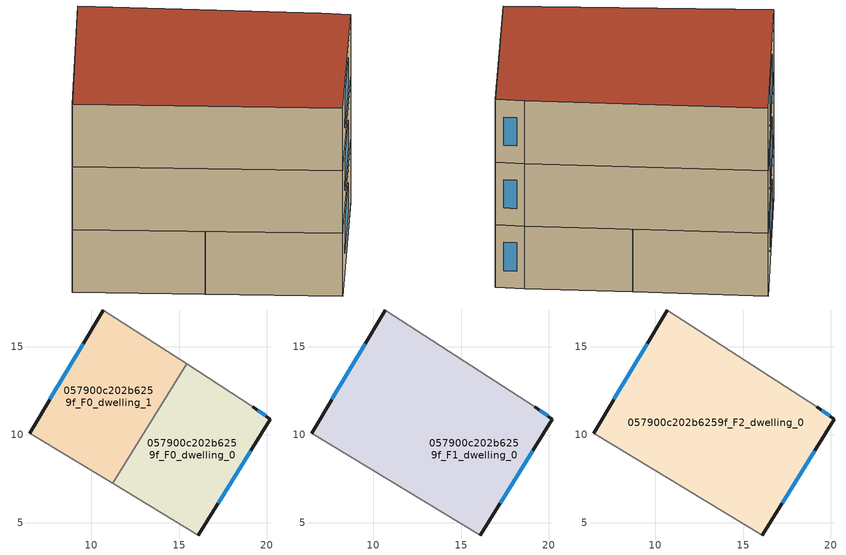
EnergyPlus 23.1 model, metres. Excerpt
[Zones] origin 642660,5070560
057900c202b6259f_F0_dwelling_0
 floor ground (EU_floor_Construction): 19.19,11.6 20.2,10.9 16.09,4.29 11.21,7.25 15.43,14.04 z0
 wall outside (EU_wall_Construction): 16.09,4.29 20.2,10.9 19.19,11.6 z0:3
 wall adiabatic (EU_wall_Construction): 19.19,11.6 15.43,14.04 / 11.21,7.25 16.09,4.29 z0:3
 wall to 057900c202b6259f_F0_dwelling_1 (EU_wall_Construction): 15.43,14.04 11.21,7.25 z0:3
 window (EU_Window_Construction): 19.92,11.09 19.47,11.41 / 17.22,6.11 19.07,9.08 z0.83:2.17
057900c202b6259f_F0_dwelling_1
 floor ground (EU_floor_Construction): 15.43,14.04 11.21,7.25 6.49,10.1 10.69,17.1 z0
 wall outside (EU_wall_Construction): 10.69,17.1 6.49,10.1 z0:3
 wall adiabatic (EU_wall_Construction): 6.49,10.1 11.21,7.25 / 15.43,14.04 10.69,17.1 z0:3
 window (EU_Window_Construction): 9.53,15.18 7.64,12.03 z0.83:2.17
057900c202b6259f_F1_dwelling_0
 floor to 057900c202b6259f_F0_dwelling_0 (EU_floor_Construction): 19.19,11.6 20.2,10.9 16.09,4.29 11.21,7.25 15.43,14.04 z3
 floor to 057900c202b6259f_F0_dwelling_1 (EU_floor_Construction): 15.43,14.04 11.21,7.25 6.49,10.1 10.69,17.1 z3
 wall outside (EU_wall_Construction): 10.69,17.1 6.49,10.1 / 16.09,4.29 20.2,10.9 19.19,11.6 z3:6
 wall adiabatic (EU_wall_Construction): 19.19,11.6 10.69,17.1 / 6.49,10.1 16.09,4.29 z3:6
 window (EU_Window_Construction): 9.53,15.18 7.64,12.03 / 19.92,11.09 19.47,11.41 / 17.22,6.11 19.07,9.08 z3.83:5.17
057900c202b6259f_F2_dwelling_0
 floor to 057900c202b6259f_F1_dwelling_0 (EU_floor_Construction): 19.19,11.6 20.2,10.9 16.09,4.29 6.49,10.1 10.69,17.1 z6
 wall outside (EU_wall_Construction): 10.69,17.1 6.49,10.1 / 16.09,4.29 20.2,10.9 19.19,11.6 z6:9
 wall adiabatic (EU_wall_Construction): 19.19,11.6 10.69,17.1 / 6.49,10.1 16.09,4.29 z6:9
 window (EU_Window_Construction): 9.53,15.18 7.64,12.03 / 19.92,11.09 19.47,11.41 / 17.22,6.11 19.07,9.08 z6.83:8.17
 roof outside (EU_roof_Construction): 16.09,4.29 20.2,10.9 19.19,11.6 10.69,17.1 6.49,10.1 z9
[Building]
EU S2 Campaign: North Axis=0; Terrain=City; Solar Distribution=FullExterior
[Site:Location]
Lyon-Bron: Latitude=45.75; Longitude=5; Time Zone=1; Elevation=198
[SizingPeriod:WeatherFileDays]
AnnualSizingPeriod: Begin Month=1; Begin Day of Month=1; End Month=12; End Day of Month=31; Day of Week for Start Day=Monday; Use Weather File Daylight Saving Period=No; Use Weather File Rain and Snow Indicators=No
[MATERIAL]
EU_InternalMass_Material: Roughness=MediumRough; Thickness=0.1; Conductivity=1; Density=1800; Specific Heat=900; Thermal Absorptance=0.9; Solar Absorptance=0.7; Visible Absorptance=0.7
[MATERIAL:NOMASS] Roughness=MediumRough; Thermal Absorptance=0.9; Solar Absorptance=0.7; Visible Absorptance=0.7
Name | Thermal Resistance
EU_wall_NoMass | 0.87146
EU_roof_NoMass | 0.842276
EU_floor_NoMass | 0.496999
[WINDOWMATERIAL:SIMPLEGLAZINGSYSTEM]
EU_Window_SimpleGlazing: UFactor=2.2525; Solar Heat Gain Coefficient=0.76; Visible Transmittance=0.76
[CONSTRUCTION]
EU_wall_Construction: EU_wall_NoMass
EU_roof_Construction: EU_roof_NoMass
EU_floor_Construction: EU_floor_NoMass
EU_InternalMass_Construction: EU_InternalMass_Material
EU_Window_Construction: EU_Window_SimpleGlazing
[ZONE] Type=1; Multiplier=1; Ceiling Height=autocalculate; Floor Area=autocalculate; Part of Total Floor Area=Yes
Name | Volume
057900c202b6259f_F0_dwelling_0 | 135.284
057900c202b6259f_F1_dwelling_0 | 270.564
057900c202b6259f_F2_dwelling_0 | 270.568
057900c202b6259f_F0_dwelling_1 | 135.28
[INTERNALMASS] Construction=EU_InternalMass_Construction
Name | Zone or ZoneList | Surface Area
057900c202b6259f_F0_dwelling_0_EU_InternalMass | 057900c202b6259f_F0_dwelling_0 | 45.095
057900c202b6259f_F0_dwelling_1_EU_InternalMass | 057900c202b6259f_F0_dwelling_1 | 45.0928
057900c202b6259f_F1_dwelling_0_EU_InternalMass | 057900c202b6259f_F1_dwelling_0 | 90.1893
057900c202b6259f_F2_dwelling_0_EU_InternalMass | 057900c202b6259f_F2_dwelling_0 | 90.1893
[OTHEREQUIPMENT] Fuel Type=Electricity; Design Level Calculation Method=Watts/Area; Power per Zone Floor Area=1; Fraction Latent=0; Fraction Radiant=0; Fraction Lost=0; Carbon Dioxide Generation Rate=0; EndUse Subcategory=EU_Step8_InternalGains
Name | Zone or ZoneList or Space or SpaceList | Schedule
EU_Step8_InternalGain_057900c202b6259f_F0_dwelling_0_f000 | 057900c202b6259f_F0_dwelling_0 | EU_Step8_GainSchedule_057900c202b6259f_F0_dwelling_0_f000
EU_Step8_InternalGain_057900c202b6259f_F0_dwelling_1_f000 | 057900c202b6259f_F0_dwelling_1 | EU_Step8_GainSchedule_057900c202b6259f_F0_dwelling_1_f000
EU_Step8_InternalGain_057900c202b6259f_F1_dwelling_0_f000 | 057900c202b6259f_F1_dwelling_0 | EU_Step8_GainSchedule_057900c202b6259f_F1_dwelling_0_f000
EU_Step8_InternalGain_057900c202b6259f_F2_dwelling_0_f000 | 057900c202b6259f_F2_dwelling_0 | EU_Step8_GainSchedule_057900c202b6259f_F2_dwelling_0_f000
[ZONEVENTILATION:DESIGNFLOWRATE] Schedule=EU_AlwaysOn; Design Flow Rate Calculation Method=AirChanges/Hour; Air Changes per Hour=0.425; Ventilation Type=Natural; Fan Pressure Rise=0; Fan Total Efficiency=1; Constant Term Coefficient=1; Temperature Term Coefficient=0; Velocity Term Coefficient=0; Velocity Squared Term Coefficient=0; Minimum Indoor Temperature=-100; Maximum Indoor Temperature=100; Delta Temperature=-100; Minimum Outdoor Temperature=-100; Maximum Outdoor Temperature=100; Maximum Wind Speed=40
Name | Zone or ZoneList or Space or SpaceList
EU_ConstantAir_057900c202b6259f_F0_dwelling_0 | 057900c202b6259f_F0_dwelling_0
EU_ConstantAir_057900c202b6259f_F0_dwelling_1 | 057900c202b6259f_F0_dwelling_1
EU_ConstantAir_057900c202b6259f_F1_dwelling_0 | 057900c202b6259f_F1_dwelling_0
EU_ConstantAir_057900c202b6259f_F2_dwelling_0 | 057900c202b6259f_F2_dwelling_0
[HVACTEMPLATE:THERMOSTAT] Constant Heating Setpoint=20; Constant Cooling Setpoint=50
EU_HeatOnly_057900c202b6259f_F0_dwelling_0; EU_HeatOnly_057900c202b6259f_F0_dwelling_1; EU_HeatOnly_057900c202b6259f_F1_dwelling_0; EU_HeatOnly_057900c202b6259f_F2_dwelling_0
[HVACTEMPLATE:ZONE:IDEALLOADSAIRSYSTEM] System Availability Schedule=EU_AlwaysOn; Maximum Heating Supply Air Temperature=50; Minimum Cooling Supply Air Temperature=13; Maximum Heating Supply Air Humidity Ratio=0.0156; Minimum Cooling Supply Air Humidity Ratio=0.0077; Heating Limit=NoLimit; Cooling Limit=NoLimit; Heating Availability Schedule=EU_AlwaysOn; Cooling Availability Schedule=EU_CoolingOff; Dehumidification Control Type=ConstantSensibleHeatRatio; Cooling Sensible Heat Ratio=0.7; Dehumidification Setpoint=60; Humidification Control Type=None; Humidification Setpoint=30; Outdoor Air Method=None; Outdoor Air Flow Rate per Person=0.00944; Outdoor Air Flow Rate per Zone Floor Area=0; Outdoor Air Flow Rate per Zone=0; Demand Controlled Ventilation Type=None; Outdoor Air Economizer Type=NoEconomizer; Heat Recovery Type=None; Sensible Heat Recovery Effectiveness=0.7; Latent Heat Recovery Effectiveness=0.65
Name | Template Thermostat
057900c202b6259f_F0_dwelling_0 | EU_HeatOnly_057900c202b6259f_F0_dwelling_0
057900c202b6259f_F0_dwelling_1 | EU_HeatOnly_057900c202b6259f_F0_dwelling_1
057900c202b6259f_F1_dwelling_0 | EU_HeatOnly_057900c202b6259f_F1_dwelling_0
057900c202b6259f_F2_dwelling_0 | EU_HeatOnly_057900c202b6259f_F2_dwelling_0
[SIZING:ZONE] Zone Cooling Design Supply Air Temperature Input Method=SupplyAirTemperature; Zone Cooling Design Supply Air Temperature=13; Zone Heating Design Supply Air Temperature Input Method=SupplyAirTemperature; Zone Heating Design Supply Air Temperature=50; Zone Cooling Design Supply Air Humidity Ratio=0.008; Zone Heating Design Supply Air Humidity Ratio=0.008; Cooling Design Air Flow Method=DesignDay; Cooling Design Air Flow Rate=0; Cooling Minimum Air Flow per Zone Floor Area=0.000762; Cooling Minimum Air Flow=0; Cooling Minimum Air Flow Fraction=0.2; Heating Design Air Flow Method=DesignDay; Heating Design Air Flow Rate=0; Heating Maximum Air Flow per Zone Floor Area=0.002032; Heating Maximum Air Flow=0.141576; Heating Maximum Air Flow Fraction=0.3; Account for Dedicated Outdoor Air System=No; Dedicated Outdoor Air System Control Strategy=NeutralSupplyAir; Dedicated Outdoor Air Low Setpoint Temperature for Design=autosize; Dedicated Outdoor Air High Setpoint Temperature for Design=autosize; Zone Load Sizing Method=Sensible Load Only No Latent Load; Zone Latent Cooling Design Supply Air Humidity Ratio Input Method=HumidityRatioDifference; Zone Cooling Design Supply Air Humidity Ratio Difference=0.005; Zone Latent Heating Design Supply Air Humidity Ratio Input Method=HumidityRatioDifference; Zone Humidification Design Supply Air Humidity Ratio Difference=0.005
057900c202b6259f_F0_dwelling_0; 057900c202b6259f_F0_dwelling_1; 057900c202b6259f_F1_dwelling_0; 057900c202b6259f_F2_dwelling_0
[SCHEDULE:CONSTANT]
Name | Hourly Value
EU_AlwaysOn | 1
EU_CoolingOff | 0
[SCHEDULE:FILE] Column Number=1; Rows to Skip at Top=0; Number of Hours of Data=8760; Column Separator=Comma; Interpolate to Timestep=No; Minutes per Item=60; Adjust Schedule for Daylight Savings=Yes
Name | File
EU_Step8_GainSchedule_057900c202b6259f_F0_dwelling_0_f000 | ../../schedules/057900c202b6259f/057900c202b6259f_F0_dwelling_0_f000_gain.csv
EU_Step8_GainSchedule_057900c202b6259f_F0_dwelling_1_f000 | ../../schedules/057900c202b6259f/057900c202b6259f_F0_dwelling_1_f000_gain.csv
EU_Step8_GainSchedule_057900c202b6259f_F1_dwelling_0_f000 | ../../schedules/057900c202b6259f/057900c202b6259f_F1_dwelling_0_f000_gain.csv
EU_Step8_GainSchedule_057900c202b6259f_F2_dwelling_0_f000 | ../../schedules/057900c202b6259f/057900c202b6259f_F2_dwelling_0_f000_gain.csv
